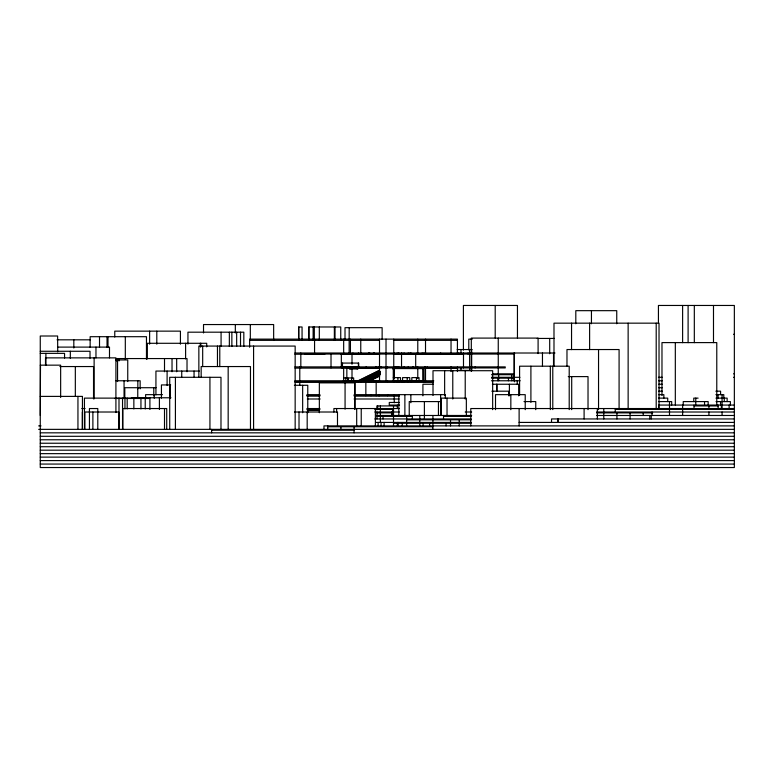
<?xml version="1.0" encoding="UTF-8"?>
<svg xmlns="http://www.w3.org/2000/svg" width="773" height="773" viewBox="0 0 773 773"><rect width="100%" height="100%" fill="white"/><g stroke="black" fill="none" stroke-linecap="round" stroke-linejoin="round"><path stroke-width="1.16" d="M733.596 334.274L734.35 334.274M537.206 338.439L554.396 338.439M472.284 339.125L468.786 339.125L468.786 349.937M57.038 339.82L90.286 339.82M249.621 340.342L349.125 340.342M350.43 340.342L379.427 340.342M393.418 340.342L457.442 340.342M57.724 347.106L109.495 347.106L109.495 357.889M457.172 349.541L472.1 349.541M40.264 351.271L90.016 351.271L90.016 358.324M294.88 353.01L554.985 353.01M40.264 353.358L64.555 353.358L64.555 358.083M304.949 354.053L514.518 354.053L514.518 353.01M294.88 354.227L324.795 354.227M341.279 354.227L379.408 354.227M393.418 354.227L463.491 354.227M115.66 359.947L127.748 359.947L127.748 381.572M40.264 365.156L60.652 365.156L60.652 397.506M59.85 366.547L93.533 366.547L93.533 398.849M340.777 366.682L357.88 366.682L357.88 368.972L349.435 368.972L349.435 367.929M294.88 366.895L505.242 366.895L505.242 367.929L342.507 367.929M392.539 367.513L397.129 367.513M394.481 367.764L423.952 367.764L423.952 381.814M294.967 368.103L343.666 368.103M349.251 368.103L346.845 368.103L346.845 378.47M357.686 368.103L379.369 368.103M423.304 368.103L457.442 368.103M393.003 368.431L394.027 368.431L394.027 369.059L393.003 369.059M392.771 368.547L423.952 368.624M457.036 370.364L472.361 370.364M379.582 370.489L378.548 370.489L378.548 371.629M199.405 371.059L155.933 371.059L155.933 394.897M378.548 371.001L377.524 371.001L377.524 372.142M378.548 371.117L379.582 371.117M379.93 371.523L376.49 371.523L376.49 372.654M377.524 371.629L379.814 371.629M379.93 372.035L375.456 372.035L375.456 373.175M376.49 372.142L379.93 372.142M380.045 372.547L374.432 372.547L374.432 373.688M375.456 372.654L380.045 372.654M380.277 373.059L373.398 373.059L373.398 374.2M380.277 373.572L372.364 373.572L372.364 374.712M373.398 373.688L380.277 373.688M492.401 373.832L514.074 373.832M733.596 373.832L734.35 373.832M380.393 374.093L371.34 374.093L371.34 375.234M372.364 374.2L380.393 374.2M379.485 374.605L370.306 374.605L370.306 375.746M371.34 374.712L380.393 374.712M491.473 374.702L514.142 374.702M379.485 375.118L369.272 375.118L369.272 376.258M370.306 375.234L379.485 375.234M379.601 375.63L368.238 375.63L368.238 376.77M368.238 376.258L379.601 376.258M377.533 376.664L366.18 376.664L366.18 377.804M568.261 376.606L588.021 376.606L588.021 409.651M367.214 376.77L378.567 376.77L378.567 376.142L367.214 376.142L367.214 377.282M376.509 377.176L365.146 377.176L365.146 378.316M366.18 377.282L377.533 377.282L377.533 376.142M491.473 377.301L519.939 377.301M658.432 377.301L662.326 377.301M733.596 377.301L734.35 377.301M393.273 377.62L400.491 377.62L400.491 380.567M365.146 377.804L376.509 377.804L376.509 376.664M343.483 377.958L347.869 377.958L347.869 380.567M491.473 378.171L514.267 378.171M362.054 379.34L373.417 379.34L373.417 378.2M371.349 379.746L359.996 379.746L359.996 380.886M361.03 379.852L372.383 379.852L372.383 379.234L361.03 379.234L361.03 380.374M370.325 380.258L358.962 380.258L358.962 380.886M359.996 380.374L371.349 380.374L371.349 379.234M343.328 380.567L360.759 380.567L360.759 381.814M392.945 380.567L423.952 380.567M115.911 380.77L140.145 380.77L140.145 388.867M294.967 380.77L433.75 380.77M491.454 380.77L520.181 380.77M658.741 380.77L662.326 380.77M294.967 381.814L433.556 381.814M294.967 381.988L433.537 381.988M433.498 384.249L422.918 384.249L422.918 395.815M492.382 384.249L518.664 384.249L518.664 395.815M658.702 384.249L662.326 384.249M170.688 384.935L161.431 384.935L161.431 398.143M294.378 385.283L307.77 385.283L307.77 412.753M156.107 387.717L124.801 387.717L124.801 398.124M658.702 387.717L662.326 387.717M491.841 391.186L508.605 391.186L508.605 395.815M658.683 391.186L662.326 391.186M715.856 391.186L720.591 391.186L720.591 394.655M162.523 394.655L145.614 394.655L145.614 398.259M306.891 394.655L319.945 394.655M354.111 394.655L445.325 394.655L445.325 398.124M658.499 394.655L663.862 394.655L663.862 398.124M715.885 394.655L723.799 394.655L723.799 398.124M306.891 395.699L319.945 395.699M354.111 395.699L399.216 395.699M306.891 395.873L319.945 395.873M354.121 395.873L399.457 395.873M40.264 396.394L82.44 396.394L82.44 429.363M131.371 397.776L170.978 397.776M658.499 398.124L667.717 398.124L667.717 401.593M698.116 398.124L693.768 398.124L693.768 401.593M715.953 398.124L727.142 398.124L727.142 401.593M114.481 398.472L149.054 398.472M307.287 398.994L320.177 398.994M354.092 398.994L399.1 398.994M441.277 401.593L409.236 401.593L409.236 415.478M523.988 401.593L535.757 401.593L535.757 409.69M658.625 401.593L671.689 401.593L671.689 405.071M716.04 401.593L730.388 401.593L730.388 405.071M399.457 402.462L389.273 402.462L389.273 405.071L399.554 405.071M734.35 405.071L658.635 405.071L658.635 408.54M397.341 405.931L376.857 405.931L376.857 408.54M694.028 405.931L718.117 405.931M81.783 408.54L85.107 408.54M306.891 408.54L319.945 408.54M399.168 408.54L333.897 408.54L333.897 412.009M734.35 408.54L470.786 408.54L470.786 425.894M375.04 409.4L393.505 409.4M615.279 409.4L734.35 409.4M306.891 409.574L319.945 409.574M375.359 409.574L377.717 409.574M307.702 409.922L319.23 409.922M307.393 410.444L319.442 410.444M294.494 412.009L337.492 412.009L337.492 425.894M374.828 412.009L399.351 412.009M465.22 412.009L471.665 412.009M596.611 412.009L734.35 412.009M377.021 412.879L392.587 412.879M596.611 412.879L652.625 412.879M40.264 415.478L40.496 365.156M377.021 415.478L471.665 415.478M596.543 415.478L734.35 415.478M377.011 416.347L412.347 416.347M443.518 416.347L471.163 416.347M374.828 418.947L471.163 418.947M734.35 418.947L551.535 418.947L551.535 422.416M406.646 419.816L471.163 419.816M375.581 422.416L471.163 422.416M519.118 422.416L734.35 422.416M393.505 423.285L471.163 423.285M38.65 425.894L41.037 425.894M734.35 425.894L323.974 425.894L323.974 429.363M327.791 426.754L432.928 426.754M38.65 429.363L734.35 429.363M211.609 430.223L354.073 430.223M40.264 432.832L734.35 432.832M40.264 436.301L734.35 436.301M40.264 439.769L734.35 439.769M40.264 443.238L734.35 443.238M40.264 446.717L734.35 446.717M40.264 450.186L734.35 450.186M40.264 453.654L734.35 453.654M40.264 457.123L734.35 457.123M40.264 460.592L734.35 460.592M40.264 464.061L734.35 464.061M729.132 405.071L729.132 408.54M724.262 398.124L724.262 401.593M722.069 394.655L722.069 408.54M722.069 412.009L722.069 415.478M721.364 405.071L721.364 408.54M720.542 401.593L720.542 405.071M718.069 394.655L718.069 398.124M718.117 405.071L718.117 408.54M716.774 405.071L716.774 342.603L661.978 342.603L661.978 395.457M713.489 305.461L713.489 342.661M708.928 405.931L708.928 408.54M708.928 412.009L708.928 415.478M708.165 405.071L708.165 401.593L683.226 401.593L683.226 405.071M704.541 401.593L704.541 405.071M695.777 398.124L695.777 405.071M694.318 305.461L694.318 342.661M694.028 405.071L694.028 408.54M688.105 305.461L688.105 342.661M682.617 305.461L682.617 342.661M682.636 405.071L682.636 408.54M682.636 409.4L682.636 415.478M675.322 342.603L675.322 405.071M669.495 401.593L669.495 408.54M669.495 409.4L669.495 415.478M659.021 408.54L659.021 323.162L553.99 323.162L553.99 366.45M658.432 323.462L658.432 305.461L734.35 305.461L734.35 467.539L40.264 467.539L40.264 336.004L57.617 336.004L57.724 351.899M656.2 323.162L656.2 408.54M652.035 412.009L652.035 415.478M651.224 415.478L651.224 418.947M649.784 415.478L649.784 418.947M643.213 412.879L643.213 415.478M630.072 412.879L630.072 418.947M628.14 323.162L628.14 408.54M619.086 409.603L619.086 349.541L566.976 349.541L566.976 366.354M616.922 412.879L616.922 418.947M616.748 323.781L616.748 310.669L575.808 310.669L575.808 323.781M615.279 408.54L615.279 412.009M603.781 408.54L603.781 412.009M603.781 412.879L603.781 418.947M598.544 349.541L598.544 409.603M597.345 408.54L597.345 418.947M591.442 310.669L591.442 323.781M589.615 323.162L589.615 349.618M584.098 408.54L584.098 418.947M571.701 376.606L571.701 409.651M571.547 323.162L571.547 349.618M569.208 409.593L569.208 366.199L519.591 366.199L519.591 395.129M558.251 418.947L558.251 422.416M557.787 418.947L557.787 422.416M553.526 353.01L553.526 366.228M552.782 366.199L552.782 409.593M550.318 366.199L550.318 409.593M549.7 338.439L549.7 353.773M542.462 353.01L542.462 366.228M538.095 353.58L538.095 338.091L471.308 338.091L471.308 371.446M530.906 366.199L530.906 402.366M525.215 409.69L525.215 394.655L495.512 394.655L495.512 409.69M519.118 408.54L519.118 425.894M517.456 338.062L517.456 305.461L463.404 305.461L463.404 350.14M517.224 380.77L517.224 384.249M514.518 380.77L514.518 381.814M514.325 353.01L514.325 377.04M514.151 353.01L514.151 377.04M514.267 377.301L514.267 380.77M513.997 377.301L513.997 380.77M511.784 374.702L511.784 377.301M511.784 378.171L511.784 380.77M510.837 394.655L510.837 409.69M509.397 384.249L509.397 395.815M508.47 378.171L508.47 380.77M498.643 374.702L498.643 377.301M498.643 378.171L498.643 380.77M498.256 338.091L498.256 373.832M497.764 378.171L497.764 380.77M496.952 384.249L496.952 391.186M496.72 384.249L496.72 391.186M495.203 305.461L495.203 338.062M492.662 409.651L492.662 370.711L433.006 370.711L433.006 395.486M475.095 366.895L475.095 367.929M471.665 349.541L471.665 370.364M469.607 349.541L469.607 370.364M468.061 353.01L468.061 354.053M466.351 415.478L466.351 398.124L441.354 398.124L441.277 415.478M465.22 370.711L465.22 399.032M463.491 353.01L463.491 367.929M460.988 349.541L460.988 354.169M460.988 368.045L460.988 370.364M459.22 419.816L459.22 422.416M459.22 423.285L459.22 425.894M458.776 353.01L458.776 354.053M457.394 354.169L457.442 339.125L249.621 339.125L249.621 347.251M457.442 366.895L457.442 371.562M452.775 370.711L452.775 399.032M451.036 339.125L451.036 354.053M451.036 366.895L451.036 371.562M450.514 419.816L450.514 422.416M450.514 423.285L450.514 425.894M447.026 398.124L447.026 415.478M446.069 423.285L446.069 425.894M444.639 370.711L444.639 395.486M443.518 415.478L443.518 418.947M440.707 353.01L440.707 354.053M440.61 394.655L440.61 415.478M438.446 401.593L438.446 415.478M432.928 415.478L432.928 418.947M432.928 419.816L432.928 422.416M432.928 423.285L432.87 429.363M429.614 423.285L429.614 425.894M427.285 366.895L427.285 367.929M425.517 339.125L425.517 354.053M425.517 366.895L425.517 381.814M424.735 366.895L424.735 367.929M424.387 401.593L424.387 418.947M423.952 353.01L423.952 354.053M423.488 368.624L423.488 380.77L423.43 367.764M423.102 423.285L423.102 425.894M422.966 368.624L422.966 380.77M422.155 353.01L422.155 354.053M419.787 415.478L419.787 418.947M419.787 419.816L419.787 422.416M419.787 423.285L419.787 425.894M419.043 380.567L419.043 377.62L411.825 377.62L411.825 380.567M417.778 339.125L417.778 354.053M417.778 366.895L417.778 367.929M417.778 368.103L417.778 378.47M416.985 353.01L416.985 354.053M416.463 377.62L416.463 380.567M415.69 354.227L415.69 367.929M413.14 366.895L413.14 367.929M412.608 366.895L412.608 367.929M412.347 415.478L412.347 418.947M411.043 353.01L411.043 354.053M411.043 380.567L411.043 381.814M410.859 394.655L410.859 402.752M410.028 353.01L410.028 354.053M409.767 380.567L409.767 377.62L402.549 377.62L402.549 380.567M408.202 353.01L408.202 354.053M408.202 366.895L408.202 367.929M408.202 380.77L408.202 381.814M407.187 377.62L407.187 380.567M406.646 416.347L406.646 422.416M406.646 423.285L406.646 425.894M404.878 394.655L404.878 415.478M404.086 353.01L404.086 354.053M404.086 366.895L404.086 367.929M404.086 380.77L404.086 381.814M402.269 423.285L402.269 425.894M401.767 353.01L401.767 354.053M401.767 380.77L401.767 381.814M401.535 353.01L401.535 367.929M398.916 353.01L398.916 354.053M398.916 366.895L398.916 367.929M398.916 380.77L398.916 381.814M398.839 394.655L398.839 415.478M398.481 353.01L398.481 354.053M398.172 422.416L398.172 425.894M397.911 377.62L397.911 380.567M397.341 405.071L397.341 408.54M397.361 422.416L397.361 425.894M397.129 353.01L397.129 354.053M397.129 366.895L397.129 367.929M397.129 380.77L397.129 381.814M396.095 366.895L396.095 368.035M395.061 367.407L395.061 368.547M394.24 353.01L394.24 354.053M394.24 366.895L394.24 367.929M394.259 368.624L394.259 378.567M394.24 380.77L394.24 381.814M394.24 394.655L394.24 402.781M393.757 339.125L393.757 381.012M393.505 405.931L393.505 415.478M393.505 416.347L393.505 425.894M393.283 368.624L393.273 380.567M392.626 408.54L392.626 412.009M392.201 412.009L392.201 415.478M391.863 412.009L391.863 415.478M387.544 366.895L387.544 367.929M387.544 380.77L387.544 381.814M387.563 394.655L387.563 395.699M386.017 339.125L386.017 381.012M384.104 422.416L384.104 425.894M383.031 416.347L383.031 418.947M382.133 339.531L382.133 327.675L345.009 327.675L345.009 339.531M381.108 366.895L381.108 367.929M381.06 422.416L381.06 425.894M380.364 405.931L380.364 408.54M380.364 409.4L380.364 412.009M380.364 412.879L380.364 415.478M380.364 416.347L380.364 422.416M379.514 339.125L379.514 381.012M379.417 394.655L379.417 395.699M378.751 394.655L378.751 395.699M378.268 366.895L378.268 367.929M378.268 380.77L378.268 381.814M378.113 422.416L378.113 425.894M377.688 405.931L377.688 408.54M377.002 412.009L377.002 418.947M376.47 366.895L376.47 367.929M376.171 380.77L376.171 395.699M375.688 366.895L375.688 367.929M375.688 380.77L375.688 381.814M375.378 408.54L375.378 425.894M374.451 353.01L374.451 354.053M374.441 377.688L374.441 378.828L362.054 378.722L362.054 379.852M374.451 380.77L374.451 381.814M373.369 353.01L373.369 354.053M373.369 380.77L373.369 381.814M371.311 380.77L371.311 381.814M371.011 394.655L371.011 395.699M370.325 379.746L370.325 380.886M369.813 353.01L369.813 354.053M369.291 353.01L369.291 354.053M368.731 353.01L368.731 354.053M368.731 380.77L368.731 381.814M366.151 366.895L366.151 367.929M365.851 380.77L365.851 395.699M364.122 378.828L364.122 377.688L375.475 377.688L375.475 378.316L363.088 378.2L363.088 379.34M361.542 353.01L361.542 354.053M361.233 408.54L361.233 425.894M360.759 339.125L360.759 354.053M358.711 366.895L358.711 363.078L342.168 363.078L342.168 366.895M358.401 353.01L358.401 354.053M358.401 363.078L358.401 367.929M358.401 380.567L358.401 381.814M357.184 367.929L357.184 368.972M356.691 408.54L356.691 425.894M355.049 409.159L355.049 382.857L319.346 382.857L319.346 412.743M354.652 382.857L354.652 409.159M354.073 426.754L354.073 432.832M353.667 380.567L353.667 377.958L348.13 377.958L348.13 380.567M352.942 353.01L352.942 354.053M352.942 366.895L352.942 367.929M352.942 380.77L352.942 381.988M352.005 353.493L352.005 364.257M352.005 367.851L352.005 378.615M351.609 377.958L351.609 380.567M350.662 353.01L350.662 354.053M350.662 380.567L350.662 381.814M350.43 339.125L350.43 354.053M350.13 367.929L350.13 368.972M349.193 327.675L349.125 354.053M347.29 366.895L347.29 367.929M347.29 380.77L347.29 381.814M345.802 377.958L345.802 380.567M345.492 366.895L345.492 367.929M345.067 382.857L345.067 409.159M343.666 339.125L343.666 354.053M343.666 366.895L343.666 381.988M342.478 363.078L342.478 366.895M341.337 353.493L341.337 367.851M340.932 426.754L340.932 429.363M340.748 340.236L340.748 326.979L308.649 326.979L308.649 340.236M336.622 408.54L336.622 412.009M335.028 326.979L335.028 340.236M334.361 326.979L334.361 340.236M331.018 353.493L331.018 367.851M327.791 425.894L327.791 429.363M319.317 326.979L319.317 340.236M314.563 339.125L314.563 354.053M314.311 326.979L314.311 340.236M313.133 326.979L313.133 340.236M310.118 409.922L310.118 410.444M309.026 326.979L309.026 340.236M308.388 409.922L308.388 410.444M307.181 412.009L307.181 429.363M302.658 385.283L302.658 412.753M302.059 340.236L302.059 326.979L298.658 326.979L298.658 340.236M300.823 353.01L300.823 367.929M299.779 366.895L299.779 385.447M299.016 412.009L299.016 429.363M298.784 326.979L298.784 340.236M295.16 429.363L295.16 346.072L198.854 346.072L198.854 377.456M273.652 340.178L273.652 324.554L203.521 324.554L203.521 332.97M253.583 346.072L253.583 429.363M250.471 429.363L250.471 366.547L201.164 366.547L201.164 377.214M250.317 324.554L250.317 340.178M243.824 346.468L243.824 332.187L187.945 332.187L187.945 344.082M240.519 332.187L240.519 346.468M236.664 332.187L236.664 346.468M235.33 324.554L235.33 332.97M231.861 332.187L231.861 346.468M229.349 332.187L229.349 346.468M228.17 366.547L228.17 429.363M221.078 332.187L221.078 346.468M220.981 429.363L220.981 377.301L169.722 377.301L169.722 429.363M219.774 346.072L219.774 366.586M217.464 346.072L217.464 366.586M211.609 429.363L211.609 432.832M209.937 377.301L209.937 429.363M206.71 346.903L206.71 343.289L147.305 343.289L147.305 358.952M202.681 346.072L202.681 366.586M200.825 343.289L200.825 346.903M200.294 343.289L200.294 346.903M194.052 371.059L194.052 377.021M187.018 371.755L187.018 358.566L116.404 358.566L116.404 360.962M185.607 343.289L185.607 358.952M181.732 371.059L181.732 377.021M180.428 344.169L180.428 331.144L114.762 331.144L114.762 337.067M176.679 358.566L176.679 371.755M175.413 377.301L175.413 429.363M172.031 358.566L172.031 371.755M170.234 384.935L170.234 398.143M167.103 371.059L167.103 385.36M166.717 429.363L166.717 408.54L122.849 408.54L122.849 429.363M164.504 358.566L164.504 371.755M164.504 408.54L164.504 429.363M159.402 397.776L159.402 409.477M156.803 331.144L156.803 344.169M154.262 394.655L154.262 398.259M153.779 387.717L153.779 395.815M149.904 397.776L149.904 409.477M149.624 331.144L149.624 344.169M146.464 359.329L146.464 336.699L90.141 336.699L90.141 347.425M145.227 408.936L145.227 398.124L84.441 398.124L84.441 429.363M140.947 398.124L140.947 408.936M137.836 380.77L137.836 388.867M137.758 387.717L137.758 398.124M133.855 398.124L133.855 408.936M127.187 398.124L127.187 408.936M125.313 336.699L125.313 359.329M124.955 398.124L124.955 408.936M124.057 380.77L124.057 398.124M122.54 398.124L122.54 429.363M119.042 358.566L119.042 360.962M118.994 398.124L118.994 429.363M118.897 429.363L118.897 412.009L84.885 412.009L84.885 429.363M117.554 359.947L117.554 381.572M115.911 412.54L115.911 357.87L45.501 357.87L45.501 365.107M108.007 336.699L108.007 347.425M107.032 336.699L107.032 347.425M99.514 336.699L99.514 347.425M97.794 429.363L97.794 408.54L89.436 408.54L89.436 429.363M95.968 347.106L95.968 357.889M94.122 357.87L94.122 398.887M92.886 412.009L92.886 429.363M82.363 412.009L82.363 429.363M77.947 396.394L77.947 429.363M75.329 366.547L75.329 396.452M73.822 339.82L73.822 348.024M70.324 351.271L70.324 358.324M45.887 353.358L45.887 365.175"/></g></svg>
